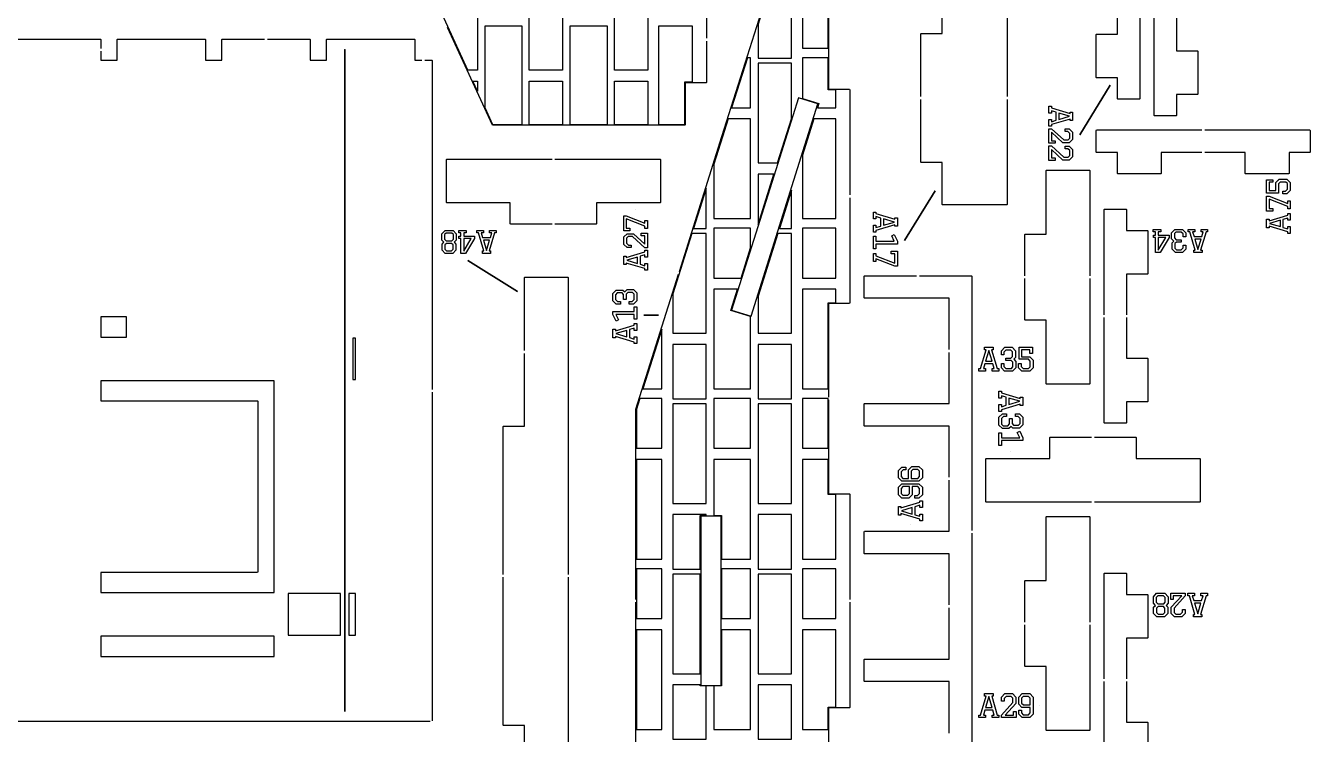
# Model space of a CAD drawing. Header units: metres. Extents: x 0 to 292, y 2 to 599.
# Drawn here: x 106.1 to 287, y 320.8 to 420.6 of the extents above; entities that cross this region are included whole.
import ezdxf

# ---------------------------------------------------------------- set-up
doc = ezdxf.new("R2010")
doc.units = ezdxf.units.M

msp = doc.modelspace()

# ---------------------------------------------------------------- linework, layer by layer
at = {"color": 0}
for p, q in [((259.87, 419.42), (259.87, 428.14)), ((263.03, 428.14), (263.03, 410.31)), ((235.18, 419.52), (235.18, 425.47)), ((244.34, 425.47), (244.34, 410.64)), ((201.97, 424.7), (201.97, 418.87)), ((204.16, 405), (210.04, 423.63)), ((219.19, 423.61), (219.19, 411.66)), ((265.03, 407.98), (265.03, 422.81)), ((268.19, 422.81), (268.19, 417.09)), ((171.83, 406.62), (165.52, 420.39)), ((82.38, 418.75), (116.61, 418.75)), ((116.61, 418.75), (116.66, 418.7)), ((116.66, 418.7), (116.66, 417.43)), ((118.96, 418.7), (119.01, 418.75)), ((118.96, 415.75), (118.96, 418.7)), ((119.01, 418.75), (131.35, 418.75)), ((131.35, 418.75), (131.4, 418.7)), ((131.4, 418.7), (131.4, 415.75)), ((133.7, 418.7), (133.75, 418.75)), ((133.7, 415.75), (133.7, 418.7)), ((133.75, 418.75), (139.73, 418.75)), ((140.13, 418.75), (146.1, 418.75)), ((146.1, 418.75), (146.15, 418.7)), ((146.15, 418.7), (146.15, 415.75)), ((148.45, 418.7), (148.5, 418.75)), ((148.45, 415.75), (148.45, 418.7)), ((148.5, 418.75), (160.84, 418.75)), ((160.84, 418.75), (160.89, 418.7)), ((160.89, 418.7), (160.89, 415.75)), ((201.97, 418.47), (201.97, 412.64)), ((232.18, 419.47), (232.23, 419.52)), ((232.18, 410.64), (232.18, 419.47)), ((232.23, 419.52), (235.18, 419.52)), ((256.87, 419.37), (256.92, 419.42)), ((256.87, 413.31), (256.87, 419.37)), ((256.92, 419.42), (259.87, 419.42)), ((116.66, 417.02), (116.66, 415.75)), ((151.02, 417.34), (150.97, 417.15)), ((150.97, 417.15), (150.97, 324.19)), ((151.07, 417.15), (151.02, 417.34)), ((151.07, 324.19), (151.07, 417.15)), ((268.19, 417.09), (271.14, 417.09)), ((271.14, 417.09), (271.19, 417.04)), ((271.19, 417.04), (271.19, 410.98)), ((116.66, 415.75), (118.96, 415.75)), ((131.4, 415.75), (133.7, 415.75)), ((146.15, 415.75), (148.45, 415.75)), ((160.89, 415.75), (161.9, 415.75)), ((162.3, 415.75), (163.3, 415.75)), ((163.3, 415.75), (163.35, 415.7)), ((163.35, 415.7), (163.35, 369.37)), ((201.92, 412.59), (198.97, 412.59)), ((198.97, 412.59), (198.97, 406.64)), ((201.97, 412.64), (201.92, 412.59)), ((256.92, 413.26), (256.87, 413.31)), ((259.87, 413.26), (256.92, 413.26)), ((259.87, 410.31), (259.87, 413.26)), ((219.19, 411.66), (222.14, 411.66)), ((222.14, 411.66), (222.19, 411.61)), ((222.19, 411.61), (222.19, 396.78)), ((271.14, 410.93), (268.19, 410.93)), ((268.19, 410.93), (268.19, 407.98)), ((271.19, 410.98), (271.14, 410.93)), ((214.95, 410.46), (211.76, 400.32)), ((214.3, 398.85), (217.69, 409.6)), ((217.69, 409.6), (214.95, 410.46)), ((232.18, 401.41), (232.18, 410.24)), ((244.34, 410.24), (244.34, 395.41)), ((259.92, 410.26), (259.87, 410.31)), ((262.98, 410.26), (259.92, 410.26)), ((263.03, 410.31), (262.98, 410.26)), ((265.08, 407.93), (265.03, 407.98)), ((268.14, 407.93), (265.08, 407.93)), ((268.19, 407.98), (268.14, 407.93)), ((171.87, 406.59), (171.83, 406.62)), ((198.92, 406.59), (171.87, 406.59)), ((198.97, 406.64), (198.92, 406.59)), ((256.88, 405.88), (256.93, 405.93)), ((256.88, 402.82), (256.88, 405.88)), ((256.93, 405.93), (271.76, 405.93)), ((272.16, 405.93), (286.99, 405.93)), ((286.99, 405.93), (287.04, 405.88)), ((287.04, 405.88), (287.04, 402.82)), ((198.16, 385.99), (204.16, 405)), ((165.35, 401.77), (165.4, 401.82)), ((165.35, 395.71), (165.35, 401.77)), ((165.4, 401.82), (180.23, 401.82)), ((180.63, 401.82), (195.46, 401.82)), ((195.46, 401.82), (195.51, 401.77)), ((195.51, 401.77), (195.51, 395.71)), ((256.93, 402.77), (256.88, 402.82)), ((259.88, 402.77), (256.93, 402.77)), ((259.88, 399.82), (259.88, 402.77)), ((271.76, 402.77), (266.04, 402.77)), ((266.04, 402.77), (266.04, 399.82)), ((277.88, 402.77), (272.16, 402.77)), ((277.88, 399.82), (277.88, 402.77)), ((286.99, 402.77), (284.04, 402.77)), ((284.04, 402.77), (284.04, 399.82)), ((287.04, 402.82), (286.99, 402.77)), ((211.76, 400.32), (205.53, 380.56)), ((232.23, 401.36), (232.18, 401.41)), ((235.18, 401.36), (232.23, 401.36)), ((235.18, 395.41), (235.18, 401.36)), ((249.84, 400.22), (249.89, 400.27)), ((249.84, 391.27), (249.84, 400.22)), ((249.89, 400.27), (255.95, 400.27)), ((255.95, 400.27), (256, 400.22)), ((256, 400.22), (256, 385.39)), ((208.27, 379.7), (214.3, 398.85)), ((259.93, 399.77), (259.88, 399.82)), ((265.99, 399.77), (259.93, 399.77)), ((266.04, 399.82), (265.99, 399.77)), ((277.93, 399.77), (277.88, 399.82)), ((283.99, 399.77), (277.93, 399.77)), ((284.04, 399.82), (283.99, 399.77)), ((222.19, 396.38), (222.19, 381.55)), ((165.4, 395.66), (165.35, 395.71)), ((174.35, 395.66), (165.4, 395.66)), ((174.35, 392.71), (174.35, 395.66)), ((195.46, 395.66), (186.51, 395.66)), ((186.51, 395.66), (186.51, 392.71)), ((195.51, 395.71), (195.46, 395.66)), ((235.23, 395.36), (235.18, 395.41)), ((244.29, 395.36), (235.23, 395.36)), ((244.34, 395.41), (244.29, 395.36)), ((258, 394.73), (258.05, 394.78)), ((258, 379.9), (258, 394.73)), ((258.05, 394.78), (261.11, 394.78)), ((261.11, 394.78), (261.16, 394.73)), ((261.16, 394.73), (261.16, 391.78)), ((174.4, 392.66), (174.35, 392.71)), ((186.51, 392.71), (186.46, 392.66)), ((180.23, 392.66), (174.4, 392.66)), ((186.46, 392.66), (180.63, 392.66)), ((246.84, 391.22), (246.89, 391.27)), ((246.84, 385.39), (246.84, 391.22)), ((246.89, 391.27), (249.84, 391.27)), ((261.16, 391.78), (264.11, 391.78)), ((264.11, 391.78), (264.16, 391.73)), ((264.16, 391.73), (264.16, 385.67)), ((192.03, 366.6), (198.03, 385.61)), ((264.11, 385.62), (261.16, 385.62)), ((261.16, 385.62), (261.16, 379.9)), ((264.16, 385.67), (264.11, 385.62)), ((176.34, 385.12), (176.39, 385.17)), ((176.34, 374.84), (176.34, 385.12)), ((176.39, 385.17), (182.45, 385.17)), ((182.45, 385.17), (182.5, 385.12)), ((182.5, 385.12), (182.5, 343.29)), ((224.19, 385.32), (224.24, 385.37)), ((224.19, 382.26), (224.19, 385.32)), ((224.24, 385.37), (231.57, 385.37)), ((231.97, 385.37), (239.3, 385.37)), ((239.3, 385.37), (239.35, 385.32)), ((239.35, 385.32), (239.35, 349.49)), ((246.84, 379.16), (246.84, 384.99)), ((256, 384.99), (256, 370.16)), ((224.24, 382.21), (224.19, 382.26)), ((236.19, 382.21), (224.24, 382.21)), ((236.19, 374.99), (236.19, 382.21)), ((205.53, 380.56), (208.27, 379.7)), ((222.14, 381.5), (219.19, 381.5)), ((219.19, 381.5), (219.19, 368.28)), ((222.19, 381.55), (222.14, 381.5)), ((120.29, 379.59), (116.66, 379.59)), ((116.66, 379.59), (116.66, 376.75)), ((120.29, 376.75), (120.29, 379.59)), ((246.89, 379.11), (246.84, 379.16)), ((249.84, 379.11), (246.89, 379.11)), ((249.84, 370.16), (249.84, 379.11)), ((258, 364.67), (258, 379.5)), ((261.16, 379.5), (261.16, 373.78)), ((116.66, 376.75), (120.29, 376.75)), ((152.54, 376.59), (152.15, 376.59)), ((152.15, 376.59), (152.15, 370.75)), ((152.54, 370.75), (152.54, 376.59)), ((236.19, 367.37), (236.19, 374.59)), ((176.34, 364.17), (176.34, 374.44)), ((261.16, 373.78), (264.11, 373.78)), ((264.11, 373.78), (264.16, 373.73)), ((264.16, 373.73), (264.16, 367.67)), ((141.07, 370.59), (116.66, 370.59)), ((116.66, 370.59), (116.66, 367.75)), ((141.07, 340.75), (141.07, 370.59)), ((152.15, 370.75), (152.54, 370.75)), ((249.89, 370.11), (249.84, 370.16)), ((255.95, 370.11), (249.89, 370.11)), ((256, 370.16), (255.95, 370.11)), ((116.66, 367.75), (138.73, 367.75)), ((138.73, 367.75), (138.78, 367.7)), ((138.78, 367.7), (138.78, 343.64)), ((163.35, 368.97), (163.35, 322.64)), ((219.19, 367.88), (219.19, 354.66)), ((224.19, 367.32), (224.24, 367.37)), ((224.24, 367.37), (236.19, 367.37)), ((264.11, 367.62), (261.16, 367.62)), ((261.16, 367.62), (261.16, 364.67)), ((264.16, 367.67), (264.11, 367.62)), ((192.03, 339.78), (192.03, 366.6)), ((224.19, 364.26), (224.19, 367.32)), ((173.34, 364.12), (173.39, 364.17)), ((173.34, 343.29), (173.34, 364.12)), ((173.39, 364.17), (176.34, 364.17)), ((224.24, 364.21), (224.19, 364.26)), ((236.19, 364.21), (224.24, 364.21)), ((236.19, 356.99), (236.19, 364.21)), ((258.05, 364.62), (258, 364.67)), ((261.11, 364.62), (258.05, 364.62)), ((261.16, 364.67), (261.11, 364.62)), ((250.35, 362.57), (250.4, 362.62)), ((250.35, 359.62), (250.35, 362.57)), ((250.4, 362.62), (256.23, 362.62)), ((256.63, 362.62), (262.46, 362.62)), ((262.46, 362.62), (262.51, 362.57)), ((262.51, 362.57), (262.51, 359.62)), ((241.35, 359.57), (241.4, 359.62)), ((241.35, 353.51), (241.35, 359.57)), ((241.4, 359.62), (250.35, 359.62)), ((262.51, 359.62), (271.46, 359.62)), ((271.46, 359.62), (271.51, 359.57)), ((271.51, 359.57), (271.51, 353.51)), ((236.19, 349.37), (236.19, 356.59)), ((219.19, 354.66), (222.14, 354.66)), ((222.14, 354.66), (222.19, 354.61)), ((222.19, 354.61), (222.19, 339.78)), ((241.4, 353.46), (241.35, 353.51)), ((256.23, 353.46), (241.4, 353.46)), ((271.46, 353.46), (256.63, 353.46)), ((271.51, 353.51), (271.46, 353.46)), ((204.03, 351.5), (201.19, 351.5)), ((201.19, 351.5), (201.19, 327.66)), ((204.03, 327.66), (204.03, 351.5)), ((249.84, 351.41), (249.89, 351.46)), ((249.84, 342.46), (249.84, 351.41)), ((249.89, 351.46), (255.95, 351.46)), ((255.95, 351.46), (256, 351.41)), ((256, 351.41), (256, 336.58)), ((224.19, 349.32), (224.24, 349.37)), ((224.19, 346.26), (224.19, 349.32)), ((224.24, 349.37), (236.19, 349.37)), ((239.35, 349.09), (239.35, 313.26)), ((224.24, 346.21), (224.19, 346.26)), ((236.19, 346.21), (224.24, 346.21)), ((236.19, 338.99), (236.19, 346.21)), ((138.73, 343.59), (116.66, 343.59)), ((116.66, 343.59), (116.66, 340.75)), ((138.78, 343.64), (138.73, 343.59)), ((173.34, 322.06), (173.34, 342.89)), ((182.5, 342.89), (182.5, 301.06)), ((246.84, 342.41), (246.89, 342.46)), ((246.84, 336.58), (246.84, 342.41)), ((246.89, 342.46), (249.84, 342.46)), ((258, 343.42), (258.05, 343.47)), ((258, 328.59), (258, 343.42)), ((258.05, 343.47), (261.11, 343.47)), ((261.11, 343.47), (261.16, 343.42)), ((261.16, 343.42), (261.16, 340.47)), ((116.66, 340.75), (141.07, 340.75)), ((150.44, 340.59), (143.08, 340.59)), ((143.08, 340.59), (143.08, 334.75)), ((150.44, 334.75), (150.44, 340.59)), ((152.54, 340.59), (151.6, 340.59)), ((151.6, 340.59), (151.6, 334.75)), ((152.54, 334.75), (152.54, 340.59)), ((261.16, 340.47), (264.11, 340.47)), ((264.11, 340.47), (264.16, 340.42)), ((264.16, 340.42), (264.16, 334.36)), ((192.03, 312.56), (192.03, 339.38)), ((222.19, 339.38), (222.19, 324.55)), ((236.19, 331.37), (236.19, 338.59)), ((246.84, 330.35), (246.84, 336.18)), ((256, 336.18), (256, 321.35)), ((141.07, 334.59), (116.66, 334.59)), ((116.66, 334.59), (116.66, 331.75)), ((141.07, 331.75), (141.07, 334.59)), ((143.08, 334.75), (150.44, 334.75)), ((151.6, 334.75), (152.54, 334.75)), ((264.11, 334.31), (261.16, 334.31)), ((261.16, 334.31), (261.16, 328.59)), ((264.16, 334.36), (264.11, 334.31)), ((116.66, 331.75), (141.07, 331.75)), ((224.19, 331.32), (224.24, 331.37)), ((224.19, 328.26), (224.19, 331.32)), ((224.24, 331.37), (236.19, 331.37)), ((246.89, 330.3), (246.84, 330.35)), ((249.84, 330.3), (246.89, 330.3)), ((249.84, 321.35), (249.84, 330.3)), ((201.19, 327.66), (204.03, 327.66)), ((224.24, 328.21), (224.19, 328.26)), ((236.19, 328.21), (224.24, 328.21)), ((236.19, 320.94), (236.19, 328.21)), ((258, 313.36), (258, 328.19)), ((261.16, 328.19), (261.16, 322.47)), ((150.97, 324.19), (151.02, 324)), ((151.02, 324), (151.07, 324.19)), ((222.14, 324.5), (219.19, 324.5)), ((219.19, 324.5), (219.19, 311.28)), ((222.19, 324.55), (222.14, 324.5)), ((163.06, 322.59), (13.43, 322.59)), ((261.16, 322.47), (264.11, 322.47)), ((264.11, 322.47), (264.16, 322.42)), ((264.16, 322.42), (264.16, 316.36)), ((173.39, 322.01), (173.34, 322.06)), ((176.34, 322.01), (173.39, 322.01)), ((176.34, 311.73), (176.34, 322.01)), ((249.89, 321.3), (249.84, 321.35)), ((255.95, 321.3), (249.89, 321.3)), ((256, 321.35), (255.95, 321.3))]:
    msp.add_line(p, q, dxfattribs=at)
at = {"color": 1}
for p, q in [((258.87, 412.26), (254.56, 405.27)), ((254.56, 405.27), (258.87, 412.26)), ((250.2, 408.32), (250.2, 409.27)), ((250.2, 409.27), (250.56, 409.27)), ((250.56, 409.27), (250.56, 409.05)), ((250.56, 409.05), (253.2, 408.26)), ((250.56, 408.32), (250.2, 408.32)), ((250.2, 406.46), (250.2, 407.41)), ((250.2, 407.41), (250.56, 407.41)), ((251.25, 408.43), (250.56, 408.63)), ((250.56, 408.63), (250.56, 408.32)), ((253.2, 407.47), (250.56, 406.69)), ((250.56, 407.41), (250.56, 407.1)), ((250.56, 407.1), (251.25, 407.3)), ((251.25, 407.3), (251.25, 408.43)), ((251.61, 408.32), (251.61, 407.41)), ((253.13, 407.87), (251.61, 408.32)), ((251.61, 407.41), (253.13, 407.87)), ((253.2, 408.26), (253.2, 408.46)), ((253.2, 408.46), (253.56, 408.46)), ((253.2, 407.27), (253.2, 407.47)), ((253.56, 407.27), (253.2, 407.27)), ((253.56, 408.46), (253.56, 407.27)), ((250.56, 406.46), (250.2, 406.46)), ((250.2, 404.05), (250.2, 406.1)), ((250.2, 406.1), (250.56, 406.1)), ((250.56, 406.69), (250.56, 406.46)), ((250.56, 406.1), (252.32, 404.52)), ((252.19, 404.11), (250.56, 405.6)), ((250.56, 405.6), (250.56, 404.4)), ((252.5, 405.71), (252.5, 406.08)), ((252.5, 406.08), (253.07, 406.08)), ((252.9, 405.71), (252.5, 405.71)), ((253.17, 405.44), (252.9, 405.71)), ((253.07, 406.08), (253.56, 405.62)), ((253.17, 404.76), (253.17, 405.44)), ((253.56, 405.62), (253.56, 404.58)), ((251.08, 404.05), (250.2, 404.05)), ((250.2, 401.63), (250.2, 403.69)), ((250.2, 403.69), (250.56, 403.69)), ((250.56, 404.4), (251.08, 404.4)), ((250.56, 403.69), (252.32, 402.11)), ((251.08, 404.4), (251.08, 404.05)), ((253.07, 404.11), (252.19, 404.11)), ((252.32, 404.52), (252.94, 404.52)), ((252.5, 403.29), (252.5, 403.67)), ((252.5, 403.67), (253.07, 403.67)), ((252.94, 404.52), (253.17, 404.76)), ((253.56, 404.58), (253.07, 404.11)), ((253.07, 403.67), (253.56, 403.2)), ((252.19, 401.7), (250.56, 403.19)), ((250.56, 403.19), (250.56, 401.99)), ((250.56, 401.99), (251.08, 401.99)), ((251.08, 401.99), (251.08, 401.63)), ((252.32, 402.11), (252.94, 402.11)), ((252.9, 403.29), (252.5, 403.29)), ((253.17, 403.02), (252.9, 403.29)), ((252.94, 402.11), (253.17, 402.34)), ((253.56, 402.16), (253.07, 401.7)), ((253.17, 402.34), (253.17, 403.02)), ((253.56, 403.2), (253.56, 402.16)), ((251.08, 401.63), (250.2, 401.63)), ((253.07, 401.7), (252.19, 401.7)), ((280.88, 397.04), (280.88, 398.91)), ((280.88, 398.91), (281.75, 398.91)), ((281.75, 398.56), (281.23, 398.56)), ((281.23, 398.56), (281.23, 397.4)), ((281.75, 398.91), (281.75, 398.56)), ((282.2, 398.55), (282.67, 399)), ((282.2, 397.4), (282.2, 398.55)), ((282.55, 398.77), (282.55, 398.77)), ((282.55, 398.77), (282.55, 398.77)), ((282.8, 398.59), (282.56, 398.35)), ((282.56, 398.35), (282.56, 397.04)), ((282.67, 399), (283.73, 399)), ((283.6, 398.59), (282.8, 398.59)), ((283.84, 398.37), (283.6, 398.59)), ((283.73, 399), (284.22, 398.54)), ((283.84, 397.59), (283.84, 398.37)), ((284.22, 398.54), (284.22, 397.41)), ((234.18, 397.36), (229.88, 390.37)), ((229.88, 390.37), (234.18, 397.36)), ((282.56, 397.04), (280.88, 397.04)), ((280.88, 394.51), (280.88, 396.59)), ((280.88, 396.59), (281.23, 396.59)), ((281.23, 397.4), (282.2, 397.4)), ((281.23, 396.59), (283.87, 395.58)), ((283.17, 396.95), (283.17, 397.32)), ((283.17, 397.32), (283.56, 397.32)), ((283.73, 396.95), (283.17, 396.95)), ((283.56, 397.32), (283.84, 397.59)), ((284.22, 397.41), (283.73, 396.95)), ((192, 394.66), (192, 394.66)), ((192, 394.66), (192, 394.66)), ((281.75, 394.51), (280.88, 394.51)), ((283.87, 395.16), (281.23, 396.17)), ((281.23, 396.17), (281.23, 394.87)), ((281.23, 394.87), (281.75, 394.87)), ((281.75, 394.87), (281.75, 394.51)), ((283.87, 395.58), (283.87, 395.95)), ((283.87, 395.95), (284.22, 395.95)), ((283.87, 394.82), (283.87, 395.16)), ((284.22, 394.82), (283.87, 394.82)), ((284.22, 395.95), (284.22, 394.82)), ((190.33, 391.73), (190.33, 393.81)), ((190.33, 393.81), (190.68, 393.81)), ((190.68, 393.81), (193.32, 392.8)), ((193.32, 392.38), (190.68, 393.39)), ((190.68, 393.39), (190.68, 392.09)), ((193.32, 392.8), (193.32, 393.17)), ((193.32, 393.17), (193.67, 393.17)), ((193.67, 393.17), (193.67, 392.04)), ((225.5, 393.42), (225.5, 394.37)), ((225.5, 394.37), (225.86, 394.37)), ((225.86, 393.42), (225.5, 393.42)), ((225.86, 394.37), (225.86, 394.14)), ((225.86, 394.14), (228.52, 393.35)), ((226.56, 393.52), (225.86, 393.73)), ((225.86, 393.73), (225.86, 393.42)), ((226.56, 392.39), (226.56, 393.52)), ((226.92, 393.42), (226.92, 392.5)), ((228.45, 392.96), (226.92, 393.42)), ((226.92, 392.5), (228.45, 392.96)), ((228.52, 393.35), (228.52, 393.56)), ((228.52, 393.56), (228.88, 393.56)), ((228.88, 393.56), (228.88, 392.36)), ((280.88, 392.16), (280.88, 393.35)), ((280.88, 393.35), (281.23, 393.35)), ((281.23, 393.15), (283.87, 393.93)), ((281.23, 393.35), (281.23, 393.15)), ((282.82, 393.21), (281.3, 392.76)), ((281.3, 392.76), (282.82, 392.31)), ((282.82, 392.31), (282.82, 393.21)), ((283.87, 393.52), (283.18, 393.32)), ((283.18, 393.32), (283.18, 392.2)), ((283.87, 393.93), (283.87, 394.16)), ((283.87, 394.16), (284.22, 394.16)), ((283.87, 393.21), (283.87, 393.52)), ((284.22, 393.21), (283.87, 393.21)), ((284.22, 394.16), (284.22, 393.21)), ((164.7, 391.31), (165.15, 391.78)), ((164.7, 390.41), (164.7, 391.31)), ((165.31, 391.41), (165.09, 391.18)), ((165.09, 391.18), (165.09, 390.54)), ((165.15, 391.78), (166.28, 391.78)), ((166.11, 391.41), (165.31, 391.41)), ((166.33, 391.18), (166.11, 391.41)), ((166.28, 391.78), (166.73, 391.31)), ((166.33, 390.54), (166.33, 391.18)), ((166.73, 391.31), (166.73, 390.41)), ((167.08, 391.44), (167.08, 391.78)), ((167.08, 391.78), (168.12, 391.78)), ((167.38, 391.44), (167.08, 391.44)), ((167.11, 390.63), (167.11, 390.97)), ((167.11, 390.97), (167.38, 390.97)), ((167.38, 390.97), (167.38, 391.44)), ((168.12, 391.44), (167.78, 391.44)), ((167.78, 391.44), (167.78, 390.97)), ((167.78, 390.97), (169.29, 390.97)), ((168.12, 391.78), (168.12, 391.44)), ((169.29, 390.97), (169.29, 390.63)), ((169.64, 391.44), (169.64, 391.78)), ((169.64, 391.78), (170.55, 391.78)), ((169.85, 391.44), (169.64, 391.44)), ((170.62, 388.88), (169.85, 391.44)), ((170.55, 391.44), (170.25, 391.44)), ((170.25, 391.44), (170.45, 390.77)), ((170.55, 391.78), (170.55, 391.44)), ((172.13, 391.44), (171.37, 388.88)), ((171.43, 391.44), (171.43, 391.78)), ((171.43, 391.78), (172.35, 391.78)), ((171.74, 391.44), (171.43, 391.44)), ((171.54, 390.77), (171.74, 391.44)), ((172.35, 391.44), (172.13, 391.44)), ((172.35, 391.78), (172.35, 391.44)), ((191.2, 391.73), (190.33, 391.73)), ((190.33, 390.85), (190.82, 391.31)), ((190.68, 392.09), (191.2, 392.09)), ((190.95, 390.9), (190.71, 390.67)), ((190.82, 391.31), (191.69, 391.31)), ((191.56, 390.9), (190.95, 390.9)), ((191.2, 392.09), (191.2, 391.73)), ((193.32, 389.32), (191.56, 390.9)), ((191.69, 391.31), (193.32, 389.82)), ((192.8, 391.02), (192.8, 391.38)), ((192.8, 391.38), (193.67, 391.38)), ((193.32, 391.02), (192.8, 391.02)), ((193.32, 392.04), (193.32, 392.38)), ((193.67, 392.04), (193.32, 392.04)), ((193.32, 389.82), (193.32, 391.02)), ((193.67, 391.38), (193.67, 389.32)), ((225.5, 391.55), (225.5, 392.5)), ((225.5, 392.5), (225.86, 392.5)), ((225.86, 391.55), (225.5, 391.55)), ((225.5, 389.19), (225.5, 390.95)), ((225.5, 390.95), (225.86, 390.95)), ((228.52, 392.56), (225.86, 391.77)), ((225.86, 392.5), (225.86, 392.19)), ((225.86, 392.19), (226.56, 392.39)), ((225.86, 391.77), (225.86, 391.55)), ((225.86, 390.95), (225.86, 390.28)), ((228.08, 391.01), (228.43, 391.19)), ((228.44, 390.28), (228.08, 391.01)), ((228.43, 391.19), (228.88, 390.28)), ((228.52, 392.36), (228.52, 392.56)), ((228.88, 392.36), (228.52, 392.36)), ((264.92, 391.57), (264.92, 391.92)), ((264.92, 391.92), (265.97, 391.92)), ((265.22, 391.57), (264.92, 391.57)), ((264.95, 390.76), (264.95, 391.11)), ((264.95, 391.11), (265.22, 391.11)), ((265.22, 391.11), (265.22, 391.57)), ((265.97, 391.57), (265.62, 391.57)), ((265.62, 391.57), (265.62, 391.11)), ((265.62, 391.11), (267.15, 391.11)), ((265.97, 391.92), (265.97, 391.57)), ((267.15, 391.11), (267.15, 390.76)), ((267.49, 391.44), (267.95, 391.92)), ((267.49, 390.59), (267.49, 391.44)), ((268.12, 391.55), (267.89, 391.32)), ((267.89, 391.32), (267.89, 390.71)), ((267.95, 391.92), (269.04, 391.92)), ((268.87, 391.55), (268.12, 391.55)), ((269.13, 391.28), (268.87, 391.55)), ((269.04, 391.92), (269.49, 391.44)), ((269.13, 390.89), (269.13, 391.28)), ((269.49, 390.89), (269.13, 390.89)), ((269.49, 391.44), (269.49, 390.89)), ((269.84, 391.57), (269.84, 391.92)), ((269.84, 391.92), (270.76, 391.92)), ((270.06, 391.57), (269.84, 391.57)), ((270.83, 389.01), (270.06, 391.57)), ((270.76, 391.57), (270.46, 391.57)), ((270.46, 391.57), (270.66, 390.9)), ((270.66, 390.9), (271.75, 390.9)), ((270.76, 391.92), (270.76, 391.57)), ((272.35, 391.57), (271.59, 389.01)), ((271.65, 391.57), (271.65, 391.92)), ((271.65, 391.92), (272.57, 391.92)), ((271.95, 391.57), (271.65, 391.57)), ((271.75, 390.9), (271.95, 391.57)), ((272.57, 391.57), (272.35, 391.57)), ((272.57, 391.92), (272.57, 391.57)), ((281.23, 392.16), (280.88, 392.16)), ((283.87, 391.58), (281.23, 392.37)), ((281.23, 392.37), (281.23, 392.16)), ((283.18, 392.2), (283.87, 391.99)), ((283.87, 391.99), (283.87, 392.31)), ((283.87, 392.31), (284.22, 392.31)), ((283.87, 391.36), (283.87, 391.58)), ((284.22, 391.36), (283.87, 391.36)), ((284.22, 392.31), (284.22, 391.36)), ((164.98, 390.12), (164.7, 390.41)), ((164.74, 389.86), (164.98, 390.12)), ((164.74, 389.01), (164.74, 389.86)), ((165.09, 390.54), (165.3, 390.32)), ((165.35, 389.95), (165.13, 389.74)), ((165.13, 389.74), (165.13, 389.14)), ((165.13, 389.14), (165.36, 388.91)), ((165.3, 390.32), (166.12, 390.32)), ((166.08, 389.95), (165.35, 389.95)), ((166.06, 388.91), (166.29, 389.14)), ((166.29, 389.74), (166.08, 389.95)), ((166.12, 390.32), (166.33, 390.54)), ((166.29, 389.14), (166.29, 389.74)), ((166.73, 390.41), (166.45, 390.11)), ((166.45, 390.11), (166.69, 389.86)), ((166.69, 389.86), (166.69, 389.01)), ((167.38, 390.63), (167.11, 390.63)), ((167.38, 388.54), (167.38, 390.63)), ((168.85, 390.63), (167.78, 390.63)), ((167.78, 390.63), (167.78, 388.84)), ((167.78, 388.84), (168.85, 390.63)), ((169.29, 390.63), (168.03, 388.54)), ((170.45, 390.77), (171.54, 390.77)), ((171.43, 390.42), (170.55, 390.42)), ((170.55, 390.42), (171, 388.95)), ((171, 388.95), (171.43, 390.42)), ((190.33, 389.81), (190.33, 390.85)), ((190.82, 389.35), (190.33, 389.81)), ((190.71, 390.67), (190.71, 389.98)), ((190.71, 389.98), (190.99, 389.72)), ((191.38, 389.35), (190.82, 389.35)), ((190.99, 389.72), (191.38, 389.72)), ((191.38, 389.72), (191.38, 389.35)), ((193.67, 389.32), (193.32, 389.32)), ((225.86, 389.19), (225.5, 389.19)), ((225.86, 390.28), (228.44, 390.28)), ((225.86, 389.86), (225.86, 389.19)), ((228.88, 389.86), (225.86, 389.86)), ((228.88, 390.28), (228.88, 389.86)), ((265.22, 390.76), (264.95, 390.76)), ((265.16, 390.29), (265.16, 390.29)), ((265.16, 390.29), (265.16, 390.29)), ((265.22, 388.66), (265.22, 390.76)), ((266.71, 390.76), (265.62, 390.76)), ((265.62, 390.76), (265.62, 388.97)), ((265.62, 388.97), (266.71, 390.76)), ((267.15, 390.76), (265.88, 388.66)), ((267.8, 390.27), (267.49, 390.59)), ((267.58, 390.04), (267.8, 390.27)), ((267.58, 389.14), (267.58, 390.04)), ((268.03, 388.66), (267.58, 389.14)), ((267.89, 390.71), (268.13, 390.47)), ((268.19, 390.12), (267.98, 389.91)), ((267.98, 389.91), (267.98, 389.26)), ((267.98, 389.26), (268.2, 389.03)), ((268.13, 390.47), (268.87, 390.47)), ((268.87, 390.12), (268.19, 390.12)), ((268.87, 390.47), (268.87, 390.12)), ((268.87, 389.03), (269.13, 389.3)), ((269.49, 389.14), (269.04, 388.66)), ((269.13, 389.3), (269.13, 389.69)), ((269.13, 389.69), (269.49, 389.69)), ((269.49, 389.69), (269.49, 389.14)), ((271.65, 390.56), (270.76, 390.56)), ((270.76, 390.56), (271.21, 389.07)), ((271.21, 389.07), (271.65, 390.56)), ((165.19, 388.54), (164.74, 389.01)), ((166.24, 388.54), (165.19, 388.54)), ((165.36, 388.91), (166.06, 388.91)), ((166.69, 389.01), (166.24, 388.54)), ((168.03, 388.54), (167.38, 388.54)), ((175.34, 383.17), (168.35, 387.54)), ((168.35, 387.54), (175.34, 383.17)), ((170.42, 388.88), (170.62, 388.88)), ((170.42, 388.54), (170.42, 388.88)), ((171.57, 388.54), (170.42, 388.54)), ((171.37, 388.88), (171.57, 388.88)), ((171.57, 388.88), (171.57, 388.54)), ((190.33, 386.97), (190.33, 388.16)), ((190.33, 388.16), (190.68, 388.16)), ((190.68, 387.96), (193.32, 388.74)), ((190.68, 388.16), (190.68, 387.96)), ((192.27, 388.02), (190.75, 387.57)), ((190.75, 387.57), (192.27, 387.12)), ((192.27, 387.12), (192.27, 388.02)), ((193.32, 388.33), (192.63, 388.13)), ((192.63, 388.13), (192.63, 387.01)), ((193.32, 388.74), (193.32, 388.97)), ((193.32, 388.97), (193.67, 388.97)), ((193.32, 388.02), (193.32, 388.33)), ((193.67, 388.02), (193.32, 388.02)), ((193.67, 388.97), (193.67, 388.02)), ((225.5, 387.38), (225.5, 388.52)), ((225.5, 388.52), (225.86, 388.52)), ((225.86, 387.38), (225.5, 387.38)), ((225.86, 388.52), (225.86, 388.18)), ((225.86, 388.18), (228.52, 387.16)), ((228.52, 386.73), (225.86, 387.75)), ((225.86, 387.75), (225.86, 387.38)), ((228, 388.47), (228, 388.83)), ((228, 388.83), (228.88, 388.83)), ((228.52, 388.47), (228, 388.47)), ((228.52, 387.16), (228.52, 388.47)), ((228.88, 388.83), (228.88, 386.73)), ((265.88, 388.66), (265.22, 388.66)), ((269.04, 388.66), (268.03, 388.66)), ((268.2, 389.03), (268.87, 389.03)), ((270.63, 389.01), (270.83, 389.01)), ((270.63, 388.66), (270.63, 389.01)), ((271.79, 388.66), (270.63, 388.66)), ((271.59, 389.01), (271.79, 389.01)), ((271.79, 389.01), (271.79, 388.66)), ((190.68, 386.97), (190.33, 386.97)), ((193.32, 386.39), (190.68, 387.18)), ((190.68, 387.18), (190.68, 386.97)), ((192.63, 387.01), (193.32, 386.8)), ((193.32, 386.8), (193.32, 387.12)), ((193.32, 387.12), (193.67, 387.12)), ((193.32, 386.17), (193.32, 386.39)), ((193.67, 386.17), (193.32, 386.17)), ((193.67, 387.12), (193.67, 386.17)), ((228.88, 386.73), (228.52, 386.73)), ((188.79, 382.9), (189.28, 383.37)), ((188.79, 381.86), (188.79, 382.9)), ((189.28, 381.39), (188.79, 381.86)), ((189.41, 382.96), (189.17, 382.72)), ((189.17, 382.72), (189.17, 382.03)), ((189.17, 382.03), (189.45, 381.76)), ((189.28, 383.37), (190.22, 383.37)), ((190.09, 382.96), (189.41, 382.96)), ((190.31, 382.74), (190.09, 382.96)), ((190.22, 383.37), (190.46, 383.14)), ((190.31, 382.03), (190.31, 382.74)), ((190.67, 382.03), (190.31, 382.03)), ((190.46, 383.14), (190.79, 383.46)), ((190.92, 383.04), (190.67, 382.8)), ((190.67, 382.8), (190.67, 382.03)), ((190.79, 383.46), (191.68, 383.46)), ((191.55, 383.04), (190.92, 383.04)), ((191.51, 381.76), (191.79, 382.03)), ((191.79, 382.81), (191.55, 383.04)), ((191.68, 383.46), (192.17, 382.99)), ((192.17, 381.85), (191.68, 381.38)), ((191.79, 382.03), (191.79, 382.81)), ((192.17, 382.99), (192.17, 381.85)), ((188.79, 379.93), (188.79, 380.34)), ((188.79, 380.34), (191.81, 380.34)), ((189.85, 381.39), (189.28, 381.39)), ((189.45, 381.76), (189.85, 381.76)), ((189.85, 381.76), (189.85, 381.39)), ((191.11, 381.38), (191.11, 381.76)), ((191.11, 381.76), (191.51, 381.76)), ((191.68, 381.38), (191.11, 381.38)), ((191.81, 380.34), (191.81, 381.02)), ((191.81, 381.02), (192.17, 381.02)), ((192.17, 381.02), (192.17, 379.25)), ((189.24, 379.01), (188.79, 379.93)), ((189.15, 377.63), (191.81, 378.43)), ((191.81, 379.93), (189.22, 379.93)), ((189.22, 379.93), (189.59, 379.19)), ((189.59, 379.19), (189.24, 379.01)), ((191.81, 379.25), (191.81, 379.93)), ((192.17, 379.25), (191.81, 379.25)), ((191.81, 378.43), (191.81, 378.65)), ((191.81, 378.65), (192.17, 378.65)), ((192.17, 378.65), (192.17, 377.69)), ((195.21, 379.82), (193.17, 379.82)), ((193.17, 379.82), (195.21, 379.82)), ((188.79, 376.63), (188.79, 377.84)), ((188.79, 377.84), (189.15, 377.84)), ((189.15, 376.63), (188.79, 376.63)), ((189.15, 377.84), (189.15, 377.63)), ((191.81, 376.05), (189.15, 376.84)), ((189.15, 376.84), (189.15, 376.63)), ((190.76, 377.69), (189.22, 377.23)), ((189.22, 377.23), (190.76, 376.78)), ((190.76, 376.78), (190.76, 377.69)), ((191.81, 378.01), (191.12, 377.8)), ((191.12, 377.8), (191.12, 376.67)), ((191.12, 376.67), (191.81, 376.46)), ((191.81, 377.69), (191.81, 378.01)), ((192.17, 377.69), (191.81, 377.69)), ((191.81, 376.46), (191.81, 376.78)), ((191.81, 376.78), (192.17, 376.78)), ((192.17, 376.78), (192.17, 375.82)), ((191.81, 375.82), (191.81, 376.05)), ((192.17, 375.82), (191.81, 375.82)), ((240.57, 372.3), (241.36, 374.94)), ((241.16, 374.94), (241.16, 375.3)), ((241.16, 375.3), (242.35, 375.3)), ((241.36, 374.94), (241.16, 374.94)), ((241.75, 374.87), (241.3, 373.35)), ((242.21, 373.35), (241.75, 374.87)), ((242.35, 374.94), (242.15, 374.94)), ((242.15, 374.94), (242.93, 372.3)), ((242.35, 375.3), (242.35, 374.94)), ((243.52, 374.81), (243.99, 375.3)), ((243.52, 374.24), (243.52, 374.81)), ((244.16, 374.91), (243.89, 374.64)), ((243.89, 374.64), (243.89, 374.24)), ((243.99, 375.3), (245.02, 375.3)), ((244.84, 374.91), (244.16, 374.91)), ((245.08, 374.68), (244.84, 374.91)), ((245.02, 375.3), (245.49, 374.81)), ((245.08, 374.01), (245.08, 374.68)), ((245.49, 374.81), (245.49, 373.88)), ((246.02, 373.61), (246.02, 375.3)), ((246.02, 375.3), (247.9, 375.3)), ((247.54, 374.94), (246.38, 374.94)), ((246.38, 374.94), (246.38, 373.97)), ((247.54, 374.42), (247.54, 374.94)), ((247.9, 375.3), (247.9, 374.42)), ((241.19, 372.99), (240.99, 372.3)), ((242.32, 372.99), (241.19, 372.99)), ((241.3, 373.35), (242.21, 373.35)), ((242.52, 372.3), (242.32, 372.99)), ((243.89, 374.24), (243.52, 374.24)), ((243.52, 372.43), (243.52, 373)), ((243.52, 373), (243.89, 373)), ((243.89, 373), (243.89, 372.6)), ((244.16, 373.43), (244.16, 373.79)), ((244.16, 373.79), (244.86, 373.79)), ((244.92, 373.43), (244.16, 373.43)), ((244.86, 373.79), (245.08, 374.01)), ((245.16, 373.19), (244.92, 373.43)), ((245.16, 372.56), (245.16, 373.19)), ((245.49, 373.88), (245.26, 373.64)), ((245.26, 373.64), (245.57, 373.32)), ((245.57, 373.32), (245.57, 372.43)), ((245.93, 372.43), (245.93, 373)), ((245.93, 373), (246.3, 373)), ((247.34, 373.61), (246.02, 373.61)), ((246.3, 373), (246.3, 372.6)), ((246.38, 373.97), (247.54, 373.97)), ((247.58, 373.36), (247.34, 373.61)), ((247.9, 374.42), (247.54, 374.42)), ((247.54, 373.97), (247.99, 373.49)), ((247.58, 372.56), (247.58, 373.36)), ((247.99, 373.49), (247.99, 372.43)), ((248.84, 373.62), (248.84, 373.62)), ((248.84, 373.62), (248.84, 373.62)), ((240.35, 371.94), (240.35, 372.3)), ((240.35, 372.3), (240.57, 372.3)), ((241.3, 371.94), (240.35, 371.94)), ((240.99, 372.3), (241.3, 372.3)), ((241.3, 372.3), (241.3, 371.94)), ((242.21, 371.94), (242.21, 372.3)), ((242.21, 372.3), (242.52, 372.3)), ((243.16, 371.94), (242.21, 371.94)), ((242.93, 372.3), (243.16, 372.3)), ((243.16, 372.3), (243.16, 371.94)), ((243.98, 371.94), (243.52, 372.43)), ((243.89, 372.6), (244.16, 372.33)), ((245.11, 371.94), (243.98, 371.94)), ((244.16, 372.33), (244.93, 372.33)), ((244.93, 372.33), (245.16, 372.56)), ((245.57, 372.43), (245.11, 371.94)), ((246.4, 371.94), (245.93, 372.43)), ((246.3, 372.6), (246.58, 372.33)), ((247.53, 371.94), (246.4, 371.94)), ((246.58, 372.33), (247.35, 372.33)), ((247.35, 372.33), (247.58, 372.56)), ((247.99, 372.43), (247.53, 371.94)), ((243.17, 368.15), (243.17, 369.11)), ((243.17, 369.11), (243.53, 369.11)), ((243.53, 368.15), (243.17, 368.15)), ((243.53, 369.11), (243.53, 368.88)), ((243.53, 368.88), (246.19, 368.09)), ((244.22, 368.26), (243.53, 368.47)), ((243.53, 368.47), (243.53, 368.15)), ((244.22, 367.13), (244.22, 368.26)), ((244.58, 368.15), (244.58, 367.24)), ((246.12, 367.7), (244.58, 368.15)), ((244.58, 367.24), (246.12, 367.7)), ((246.19, 368.09), (246.19, 368.3)), ((246.19, 368.3), (246.55, 368.3)), ((246.55, 368.3), (246.55, 367.09)), ((243.17, 366.28), (243.17, 367.24)), ((243.17, 367.24), (243.53, 367.24)), ((243.53, 366.28), (243.17, 366.28)), ((243.17, 365.45), (243.66, 365.92)), ((246.19, 367.3), (243.53, 366.5)), ((243.53, 367.24), (243.53, 366.92)), ((243.53, 366.92), (244.22, 367.13)), ((243.53, 366.5), (243.53, 366.28)), ((243.83, 365.54), (243.55, 365.27)), ((243.66, 365.92), (244.23, 365.92)), ((244.23, 365.54), (243.83, 365.54)), ((244.23, 365.92), (244.23, 365.54)), ((245.49, 365.54), (245.49, 365.91)), ((245.49, 365.91), (246.06, 365.91)), ((245.89, 365.54), (245.49, 365.54)), ((246.17, 365.27), (245.89, 365.54)), ((246.06, 365.91), (246.55, 365.44)), ((246.19, 367.09), (246.19, 367.3)), ((246.55, 367.09), (246.19, 367.09)), ((243.17, 364.31), (243.17, 365.45)), ((243.66, 363.84), (243.17, 364.31)), ((243.55, 365.27), (243.55, 364.48)), ((243.55, 364.48), (243.79, 364.25)), ((244.55, 363.84), (243.66, 363.84)), ((243.79, 364.25), (244.42, 364.25)), ((244.42, 364.25), (244.67, 364.5)), ((244.88, 364.15), (244.55, 363.84)), ((244.67, 364.5), (244.67, 365.27)), ((244.67, 365.27), (245.03, 365.27)), ((245.12, 363.92), (244.88, 364.15)), ((245.03, 365.27), (245.03, 364.56)), ((245.03, 364.56), (245.25, 364.34)), ((246.06, 363.92), (245.12, 363.92)), ((245.25, 364.34), (245.93, 364.34)), ((245.93, 364.34), (246.17, 364.57)), ((246.55, 364.39), (246.06, 363.92)), ((246.17, 364.57), (246.17, 365.27)), ((246.55, 365.44), (246.55, 364.39)), ((243.17, 361.47), (243.17, 363.24)), ((243.17, 363.24), (243.53, 363.24)), ((243.53, 363.24), (243.53, 362.56)), ((243.53, 362.56), (246.12, 362.56)), ((243.53, 362.15), (243.53, 361.47)), ((246.55, 362.15), (243.53, 362.15)), ((245.75, 363.3), (246.1, 363.48)), ((246.12, 362.56), (245.75, 363.3)), ((246.1, 363.48), (246.55, 362.56)), ((246.55, 362.56), (246.55, 362.15)), ((243.53, 361.47), (243.17, 361.47)), ((244.86, 360.62), (244.86, 360.62)), ((244.86, 360.62), (244.86, 360.62)), ((229.01, 357.94), (229.51, 358.41)), ((229.51, 358.41), (230.07, 358.41)), ((230.07, 358.41), (230.07, 358.04)), ((230.44, 358.05), (230.92, 358.5)), ((230.92, 358.5), (231.89, 358.5)), ((231.89, 358.5), (232.39, 358.03)), ((229.01, 356.9), (229.01, 357.94)), ((229.51, 356.43), (229.01, 356.9)), ((229.68, 358.04), (229.4, 357.77)), ((229.4, 357.77), (229.4, 357.08)), ((229.4, 357.08), (229.66, 356.82)), ((229.66, 356.82), (230.44, 356.82)), ((230.07, 358.04), (229.68, 358.04)), ((230.44, 356.82), (230.44, 358.05)), ((231.05, 358.09), (230.8, 357.84)), ((230.8, 357.84), (230.8, 356.82)), ((230.8, 356.82), (231.74, 356.82)), ((231.76, 358.09), (231.05, 358.09)), ((231.74, 356.82), (232, 357.08)), ((232, 357.86), (231.76, 358.09)), ((232.39, 356.9), (231.89, 356.43)), ((232, 357.08), (232, 357.86)), ((232.39, 358.03), (232.39, 356.9)), ((229.01, 355.6), (229.51, 356.07)), ((229.01, 354.51), (229.01, 355.6)), ((229.66, 355.68), (229.4, 355.42)), ((229.4, 355.42), (229.4, 354.69)), ((229.4, 354.69), (229.64, 354.46)), ((231.89, 356.43), (229.51, 356.43)), ((229.51, 356.07), (231.89, 356.07)), ((230.6, 355.68), (229.66, 355.68)), ((230.35, 354.46), (230.6, 354.7)), ((230.6, 354.7), (230.6, 355.68)), ((231.74, 355.68), (230.96, 355.68)), ((230.96, 355.68), (230.96, 354.5)), ((231.72, 354.42), (232, 354.69)), ((232, 355.42), (231.74, 355.68)), ((231.89, 356.07), (232.39, 355.6)), ((232, 354.69), (232, 355.42)), ((232.39, 355.6), (232.39, 354.51)), ((229.51, 354.04), (229.01, 354.51)), ((229.01, 351.67), (229.01, 352.87)), ((229.01, 352.87), (229.37, 352.87)), ((229.37, 352.67), (232.03, 353.46)), ((229.37, 352.87), (229.37, 352.67)), ((230.48, 354.04), (229.51, 354.04)), ((229.64, 354.46), (230.35, 354.46)), ((230.96, 354.5), (230.48, 354.04)), ((231.33, 354.04), (231.33, 354.42)), ((231.33, 354.42), (231.72, 354.42)), ((231.89, 354.04), (231.33, 354.04)), ((232.03, 353.04), (231.33, 352.84)), ((232.39, 354.51), (231.89, 354.04)), ((232.03, 353.46), (232.03, 353.68)), ((232.03, 353.68), (232.39, 353.68)), ((232.03, 352.73), (232.03, 353.04)), ((232.39, 353.68), (232.39, 352.73)), ((229.37, 351.67), (229.01, 351.67)), ((232.03, 351.09), (229.37, 351.88)), ((229.37, 351.88), (229.37, 351.67)), ((230.97, 352.73), (229.44, 352.27)), ((229.44, 352.27), (230.97, 351.81)), ((230.97, 351.81), (230.97, 352.73)), ((231.33, 352.84), (231.33, 351.71)), ((231.33, 351.71), (232.03, 351.5)), ((232.39, 352.73), (232.03, 352.73)), ((232.03, 351.5), (232.03, 351.81)), ((232.03, 351.81), (232.39, 351.81)), ((232.03, 350.86), (232.03, 351.09)), ((232.39, 351.81), (232.39, 350.86)), ((230.7, 350.37), (230.7, 350.37)), ((230.7, 350.37), (230.7, 350.37)), ((232.39, 350.86), (232.03, 350.86)), ((264.93, 340.16), (265.39, 340.65)), ((265.56, 340.27), (265.34, 340.03)), ((265.39, 340.65), (266.56, 340.65)), ((266.38, 340.27), (265.56, 340.27)), ((266.61, 340.03), (266.38, 340.27)), ((266.56, 340.65), (267.02, 340.16)), ((267.37, 339.78), (267.37, 340.65)), ((267.37, 340.65), (269.42, 340.65)), ((267.44, 338.67), (268.92, 340.29)), ((268.92, 340.29), (267.73, 340.29)), ((267.73, 340.29), (267.73, 339.78)), ((269.42, 340.29), (267.85, 338.54)), ((269.42, 340.65), (269.42, 340.29)), ((269.78, 340.29), (269.78, 340.65)), ((269.78, 340.65), (270.72, 340.65)), ((270, 340.29), (269.78, 340.29)), ((270.78, 337.67), (270, 340.29)), ((270.72, 340.29), (270.41, 340.29)), ((270.41, 340.29), (270.62, 339.61)), ((270.72, 340.65), (270.72, 340.29)), ((272.35, 340.29), (271.56, 337.67)), ((271.63, 340.29), (271.63, 340.65)), ((271.63, 340.65), (272.57, 340.65)), ((271.94, 340.29), (271.63, 340.29)), ((271.73, 339.61), (271.94, 340.29)), ((272.57, 340.29), (272.35, 340.29)), ((272.57, 340.65), (272.57, 340.29)), ((264.93, 339.24), (264.93, 340.16)), ((265.22, 338.94), (264.93, 339.24)), ((264.97, 338.67), (265.22, 338.94)), ((264.97, 337.8), (264.97, 338.67)), ((265.16, 338.98), (265.16, 338.98)), ((265.16, 338.98), (265.16, 338.98)), ((265.34, 340.03), (265.34, 339.37)), ((265.34, 339.37), (265.55, 339.15)), ((265.59, 338.77), (265.38, 338.54)), ((265.38, 338.54), (265.38, 337.93)), ((265.55, 339.15), (266.4, 339.15)), ((266.35, 338.77), (265.59, 338.77)), ((266.56, 338.54), (266.35, 338.77)), ((266.4, 339.15), (266.61, 339.37)), ((266.56, 337.93), (266.56, 338.54)), ((266.61, 339.37), (266.61, 340.03)), ((267.02, 339.24), (266.73, 338.93)), ((266.73, 338.93), (266.97, 338.67)), ((266.97, 338.67), (266.97, 337.8)), ((267.02, 340.16), (267.02, 339.24)), ((267.73, 339.78), (267.37, 339.78)), ((267.44, 337.8), (267.44, 338.67)), ((267.85, 338.54), (267.85, 337.93)), ((270.62, 339.61), (271.73, 339.61)), ((271.63, 339.25), (270.72, 339.25)), ((270.72, 339.25), (271.18, 337.73)), ((271.18, 337.73), (271.63, 339.25)), ((265.43, 337.31), (264.97, 337.8)), ((265.38, 337.93), (265.61, 337.69)), ((266.51, 337.31), (265.43, 337.31)), ((265.61, 337.69), (266.33, 337.69)), ((266.33, 337.69), (266.56, 337.93)), ((266.97, 337.8), (266.51, 337.31)), ((267.9, 337.31), (267.44, 337.8)), ((267.85, 337.93), (268.08, 337.69)), ((268.94, 337.31), (267.9, 337.31)), ((268.08, 337.69), (268.76, 337.69)), ((268.76, 337.69), (269.03, 337.97)), ((269.4, 337.8), (268.94, 337.31)), ((269.03, 337.97), (269.03, 338.36)), ((269.03, 338.36), (269.4, 338.36)), ((269.4, 338.36), (269.4, 337.8)), ((270.58, 337.67), (270.78, 337.67)), ((270.58, 337.31), (270.58, 337.67)), ((271.77, 337.31), (270.58, 337.31)), ((271.56, 337.67), (271.77, 337.67)), ((271.77, 337.67), (271.77, 337.31)), ((240.58, 323.48), (241.37, 326.14)), ((241.16, 326.14), (241.16, 326.5)), ((241.16, 326.5), (242.36, 326.5)), ((241.37, 326.14), (241.16, 326.14)), ((241.76, 326.07), (241.3, 324.54)), ((242.22, 324.54), (241.76, 326.07)), ((242.36, 326.14), (242.16, 326.14)), ((242.16, 326.14), (242.95, 323.48)), ((242.36, 326.5), (242.36, 326.14)), ((243.56, 326), (244.02, 326.5)), ((243.56, 325.44), (243.56, 326)), ((244.2, 326.11), (243.93, 325.83)), ((243.93, 325.83), (243.93, 325.44)), ((244.02, 326.5), (245.07, 326.5)), ((244.89, 326.11), (244.2, 326.11)), ((245.12, 325.87), (244.89, 326.11)), ((245.07, 326.5), (245.54, 326)), ((245.12, 325.25), (245.12, 325.87)), ((245.54, 326), (245.54, 325.12)), ((245.96, 326), (246.43, 326.5)), ((245.96, 325.03), (245.96, 326)), ((246.61, 326.11), (246.38, 325.87)), ((246.38, 325.87), (246.38, 325.16)), ((246.43, 326.5), (247.52, 326.5)), ((247.34, 326.11), (246.61, 326.11)), ((247.6, 325.85), (247.34, 326.11)), ((247.52, 326.5), (247.99, 326)), ((247.6, 324.91), (247.6, 325.85)), ((247.99, 326), (247.99, 323.62)), ((241.2, 324.18), (240.99, 323.48)), ((242.33, 324.18), (241.2, 324.18)), ((241.3, 324.54), (242.22, 324.54)), ((242.53, 323.48), (242.33, 324.18)), ((243.53, 323.48), (245.12, 325.25)), ((243.93, 325.44), (243.56, 325.44)), ((245.54, 325.12), (244.04, 323.48)), ((245.24, 323.48), (245.24, 324)), ((245.24, 324), (245.6, 324)), ((245.6, 324), (245.6, 323.12)), ((246.42, 324.55), (245.96, 325.03)), ((245.96, 323.62), (245.96, 324.18)), ((245.96, 324.18), (246.34, 324.18)), ((246.34, 324.18), (246.34, 323.79)), ((246.38, 325.16), (246.62, 324.91)), ((247.6, 324.55), (246.42, 324.55)), ((246.62, 324.91), (247.6, 324.91)), ((247.6, 323.77), (247.6, 324.55)), ((248.84, 324.81), (248.84, 324.81)), ((248.84, 324.81), (248.84, 324.81)), ((240.35, 323.12), (240.35, 323.48)), ((240.35, 323.48), (240.58, 323.48)), ((241.3, 323.12), (240.35, 323.12)), ((240.99, 323.48), (241.3, 323.48)), ((241.3, 323.48), (241.3, 323.12)), ((242.22, 323.12), (242.22, 323.48)), ((242.22, 323.48), (242.53, 323.48)), ((243.17, 323.12), (242.22, 323.12)), ((242.95, 323.48), (243.17, 323.48)), ((243.17, 323.48), (243.17, 323.12)), ((243.53, 323.12), (243.53, 323.48)), ((245.6, 323.12), (243.53, 323.12)), ((244.04, 323.48), (245.24, 323.48)), ((246.43, 323.12), (245.96, 323.62)), ((246.34, 323.79), (246.61, 323.51)), ((247.52, 323.12), (246.43, 323.12)), ((246.61, 323.51), (247.34, 323.51)), ((247.34, 323.51), (247.6, 323.77)), ((247.99, 323.62), (247.52, 323.12))]:
    msp.add_line(p, q, dxfattribs=at)
at = {"color": 2}
for points in [[(165.02, 421.66), (165.02, 428.42), (169.72, 428.42), (169.72, 414.38), (168.36, 414.38)], [(177.02, 428.42), (181.72, 428.42), (181.72, 414.38), (177.02, 414.38)], [(189.02, 428.42), (193.72, 428.42), (193.72, 414.38), (189.02, 414.38)], [(210.11, 423.58), (209.24, 420.82), (209.24, 416.06), (213.94, 416.06), (213.94, 423.58)], [(219.11, 423.58), (215.5, 423.58), (215.5, 417.45), (219.11, 417.45)], [(170.8, 409.05), (170.8, 420.59), (175.98, 420.59), (175.98, 406.67), (171.89, 406.67)], [(182.8, 420.59), (187.98, 420.59), (187.98, 406.67), (182.8, 406.67)], [(195.28, 420.59), (199.98, 420.59), (199.98, 412.67), (198.89, 412.67), (198.89, 406.67), (195.28, 406.67)], [(207.75, 416.09), (205.53, 409.07), (208.2, 409.07), (208.2, 416.09)], [(209.24, 415.33), (209.24, 401.29), (211.98, 401.29), (213.94, 407.51), (213.94, 415.33)], [(219.11, 411.58), (219.11, 416.09), (215.5, 416.09), (215.5, 410.37), (217.79, 409.65), (217.61, 409.07), (220.2, 409.07), (220.2, 411.58)], [(169.08, 412.81), (169.72, 412.81), (169.72, 411.4)], [(177.02, 412.81), (181.72, 412.81), (181.72, 406.67), (177.02, 406.67)], [(189.02, 412.81), (193.72, 412.81), (193.72, 406.67), (189.02, 406.67)], [(205.04, 407.5), (204.24, 404.98), (203.02, 401.12), (203.02, 393.45), (208.2, 393.45), (208.2, 407.5)], [(217.11, 407.5), (215.5, 402.38), (215.5, 393.45), (220.2, 393.45), (220.2, 407.5)], [(209.24, 399.72), (209.24, 392.6), (211.48, 399.72)], [(200.16, 392.06), (201.94, 392.06), (201.94, 397.7)], [(212.25, 392.06), (213.94, 392.06), (213.94, 397.43)], [(199.93, 391.33), (197.24, 382.82), (197.24, 377.29), (201.94, 377.29), (201.94, 391.33)], [(203.02, 392.09), (203.02, 385.07), (206.87, 385.07), (208.2, 389.3), (208.2, 392.09)], [(212.02, 391.33), (209.24, 382.52), (209.24, 377.29), (213.94, 377.29), (213.94, 391.33)], [(215.5, 392.09), (215.5, 385.07), (220.2, 385.07), (220.2, 392.09)], [(205.43, 380.51), (206.37, 383.5), (203.02, 383.5), (203.02, 369.45), (208.2, 369.45), (208.2, 379.64)], [(215.5, 383.5), (215.5, 369.45), (219.11, 369.45), (219.11, 381.58), (220.2, 381.58), (220.2, 383.5)], [(193.02, 369.45), (195.68, 369.45), (195.68, 377.88)], [(197.24, 375.72), (197.24, 368.06), (201.94, 368.06), (201.94, 375.72)], [(209.24, 375.72), (209.24, 368.06), (213.94, 368.06), (213.94, 375.72)], [(192.59, 368.09), (192.11, 366.58), (192.11, 361.07), (195.68, 361.07), (195.68, 368.09)], [(203.02, 368.09), (203.02, 361.07), (208.2, 361.07), (208.2, 368.09)], [(215.5, 368.09), (215.5, 361.07), (219.11, 361.07), (219.11, 368.09)], [(197.24, 367.33), (197.24, 353.29), (201.94, 353.29), (201.94, 367.33)], [(209.24, 367.33), (209.24, 353.29), (213.94, 353.29), (213.94, 367.33)], [(192.11, 359.5), (192.11, 345.45), (195.68, 345.45), (195.68, 359.5)], [(203.02, 359.5), (203.02, 351.58), (204.11, 351.58), (204.11, 345.45), (208.2, 345.45), (208.2, 359.5)], [(219.11, 354.58), (219.11, 359.5), (215.5, 359.5), (215.5, 345.45), (220.2, 345.45), (220.2, 354.58)], [(197.24, 351.72), (197.24, 344.06), (201.11, 344.06), (201.11, 351.58), (201.94, 351.58), (201.94, 351.72)], [(209.24, 351.72), (209.24, 344.06), (213.94, 344.06), (213.94, 351.72)], [(192.11, 344.09), (192.11, 337.07), (195.68, 337.07), (195.68, 344.09)], [(204.11, 344.09), (204.11, 337.07), (208.2, 337.07), (208.2, 344.09)], [(215.5, 344.09), (215.5, 337.07), (220.2, 337.07), (220.2, 344.09)], [(197.24, 343.33), (197.24, 329.29), (201.11, 329.29), (201.11, 343.33)], [(209.24, 343.33), (209.24, 329.29), (213.94, 329.29), (213.94, 343.33)], [(192.11, 335.5), (192.11, 321.45), (195.68, 321.45), (195.68, 335.5)], [(204.11, 335.5), (204.11, 327.58), (203.02, 327.58), (203.02, 321.45), (208.2, 321.45), (208.2, 335.5)], [(215.5, 335.5), (215.5, 321.45), (219.11, 321.45), (219.11, 324.58), (220.2, 324.58), (220.2, 335.5)], [(201.11, 327.58), (201.11, 327.72), (197.24, 327.72), (197.24, 320.06), (201.94, 320.06), (201.94, 327.58)], [(209.24, 327.72), (209.24, 320.06), (213.94, 320.06), (213.94, 327.72)]]:
    msp.add_lwpolyline(points, close=True, dxfattribs=at)

doc.saveas('drawing.dxf')
